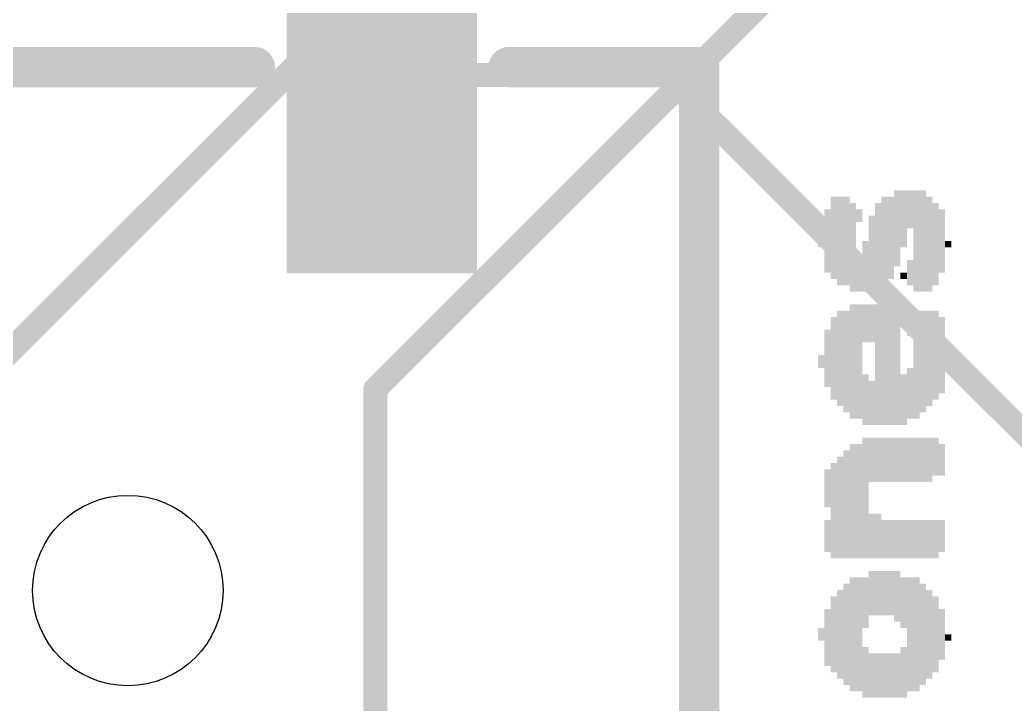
# Model space of a CAD drawing. Extents: x -41 to 66, y -18 to 51.
# Drawn here: x 7.92 to 14.19, y 38.65 to 42.97 of the extents above; entities that cross this region are included whole.
import ezdxf

# ---------------------------------------------------------------- set-up
doc = ezdxf.new("R2010")
doc.units = 0
for name, color, linetype in [('1', 12, 'CONTINUOUS'), ('16', 132, 'CONTINUOUS'), ('20', 31, 'CONTINUOUS'), ('21', 41, 'CONTINUOUS')]:
    doc.layers.add(name, color=color, linetype=linetype)

# ---------------------------------------------------------------- blocks, each defined once
blk = doc.blocks.new('RECT')
blk.add_solid([(-0.5, -0.5), (0.5, -0.5), (-0.5, 0.5), (0.5, 0.5)])

msp = doc.modelspace()

# ---------------------------------------------------------------- linework, layer by layer
at = {"layer": '1', "const_width": 0.1524}
for points in [[(10.2, 42.62), (11.99, 42.62)], [(11.99, 42.62), (15.24, 39.37)]]:
    msp.add_lwpolyline(points, dxfattribs=at)
at = {"layer": '1', "const_width": 0.0762}
for points in [[(10.2, 42.6581, 1), (10.2, 42.5819)], [(12.0169, 42.6469, 1), (11.9631, 42.5931)], [(11.99, 42.5819, 1), (11.99, 42.6581)]]:
    msp.add_lwpolyline(points, format="xyb", dxfattribs=at)
at = {"layer": '16', "const_width": 0.1524}
for points in [[(13.97, 46.99), (7.747, 40.767)], [(16.51, 46.99), (10.16, 40.64)], [(10.16, 40.64), (10.16, 32.004)]]:
    msp.add_lwpolyline(points, dxfattribs=at)
at = {"layer": '16', "const_width": 0.0762}
for points in [[(10.1981, 40.64, 1), (10.1219, 40.64)], [(10.1331, 40.6669, 1), (10.1869, 40.6131)]]:
    msp.add_lwpolyline(points, format="xyb", dxfattribs=at)
at = {"layer": '20'}
msp.add_circle((8.6, 39.37), 0.6, dxfattribs=at)
at = {"layer": '21', "const_width": 0.254}
for points in [[(7, 42.67), (9.4, 42.67)], [(12.2, 42.67), (11, 42.67)], [(12.2, 42.67), (12.2, 36.07)]]:
    msp.add_lwpolyline(points, dxfattribs=at)
at = {"layer": '21', "const_width": 0.127}
for points in [[(9.4, 42.6065, 1), (9.4, 42.7335)], [(11, 42.7335, 1), (11, 42.6065)], [(12.2635, 42.67, 1), (12.1365, 42.67)], [(12.2, 42.6065, 1), (12.2, 42.7335)]]:
    msp.add_lwpolyline(points, format="xyb", dxfattribs=at)

# ---------------------------------------------------------------- block references
at = {"layer": '1', "xscale": 1.2, "yscale": 2.5}
msp.add_blockref('RECT', (10.2, 42.62), dxfattribs=at)
at = {"layer": '21', "yscale": 0.04, "rotation": 90}
for p, xscale in [((13.448, 41.654), 0.48), ((13.488, 41.714), 0.36), ((13.528, 41.774), 0.24), ((13.568, 41.574), 0.64), ((13.608, 41.574), 0.64), ((13.048, 41.594), 0.52), ((13.088, 41.574), 0.56), ((13.128, 41.574), 0.56), ((13.368, 41.594), 0.52), ((13.408, 41.594), 0.52), ((13.648, 41.554), 0.6), ((13.008, 41.574), 0.4), ((13.168, 41.534), 0.56), ((13.208, 41.734), 0.08), ((13.328, 41.554), 0.52), ((13.688, 41.554), 0.52), ((13.728, 41.574), 0.4), ((13.288, 41.514), 0.44), ((12.968, 41.574), 0.08), ((13.248, 41.414), 0.32), ((13.768, 41.554), 0.04), ((13.208, 41.374), 0.24), ((13.528, 41.374), 0.16), ((13.488, 41.354), 0.04), ((13.088, 40.834), 0.6), ((13.128, 40.814), 0.64), ((13.168, 40.814), 0.72), ((13.208, 40.814), 0.72), ((13.248, 41.054), 0.24), ((13.288, 41.054), 0.24), ((13.328, 40.794), 0.76), ((13.368, 40.794), 0.76), ((13.408, 40.774), 0.72), ((13.568, 40.794), 0.68), ((13.608, 40.814), 0.64), ((13.648, 40.834), 0.6), ((13.688, 40.854), 0.56), ((13.048, 40.834), 0.52), ((13.448, 40.754), 0.68), ((13.528, 41.034), 0.12), ((13.728, 40.854), 0.48), ((13.008, 40.834), 0.36), ((13.768, 40.854), 0.16), ((12.968, 40.814), 0.08), ((13.528, 40.614), 0.32), ((13.248, 40.574), 0.32), ((13.288, 40.554), 0.28), ((13.488, 40.574), 0.32), ((13.248, 39.954), 0.76), ((13.288, 40.194), 0.28), ((13.328, 40.194), 0.28), ((13.368, 40.194), 0.28), ((13.408, 40.194), 0.28), ((13.448, 40.194), 0.28), ((13.488, 40.194), 0.28), ((13.528, 40.194), 0.28), ((13.568, 40.194), 0.28), ((13.608, 40.194), 0.28), ((13.648, 40.194), 0.28), ((13.688, 40.214), 0.24), ((13.128, 39.914), 0.68), ((13.168, 39.934), 0.72), ((13.208, 39.934), 0.72), ((13.728, 40.194), 0.2), ((13.088, 39.894), 0.64), ((13.008, 40.014), 0.24), ((13.048, 39.874), 0.6), ((13.008, 39.714), 0.2), ((13.288, 39.714), 0.28), ((13.328, 39.714), 0.28), ((13.368, 39.694), 0.24), ((13.408, 39.694), 0.24), ((13.448, 39.694), 0.24), ((13.488, 39.694), 0.24), ((13.528, 39.694), 0.24), ((13.568, 39.694), 0.24), ((13.608, 39.694), 0.24), ((13.648, 39.694), 0.24), ((13.688, 39.694), 0.24), ((13.728, 39.714), 0.2), ((13.168, 39.094), 0.72), ((13.208, 39.094), 0.72), ((13.248, 39.294), 0.32), ((13.288, 39.354), 0.28), ((13.328, 39.354), 0.28), ((13.368, 39.354), 0.28), ((13.408, 39.354), 0.28), ((13.448, 39.334), 0.32), ((13.488, 39.294), 0.32), ((13.528, 39.094), 0.72), ((13.568, 39.094), 0.72), ((13.088, 39.094), 0.56), ((13.128, 39.094), 0.64), ((13.608, 39.094), 0.64), ((13.648, 39.094), 0.56), ((13.048, 39.094), 0.48), ((13.688, 39.094), 0.48), ((13.008, 39.074), 0.36), ((13.728, 39.094), 0.32), ((12.968, 39.094), 0.08), ((13.768, 39.074), 0.04), ((13.248, 38.854), 0.32), ((13.488, 38.854), 0.32), ((13.288, 38.834), 0.28), ((13.328, 38.834), 0.28), ((13.368, 38.834), 0.28), ((13.408, 38.834), 0.28), ((13.448, 38.834), 0.28)]:
    msp.add_blockref('RECT', p, dxfattribs=dict(at, xscale=xscale))

doc.saveas('drawing.dxf')
